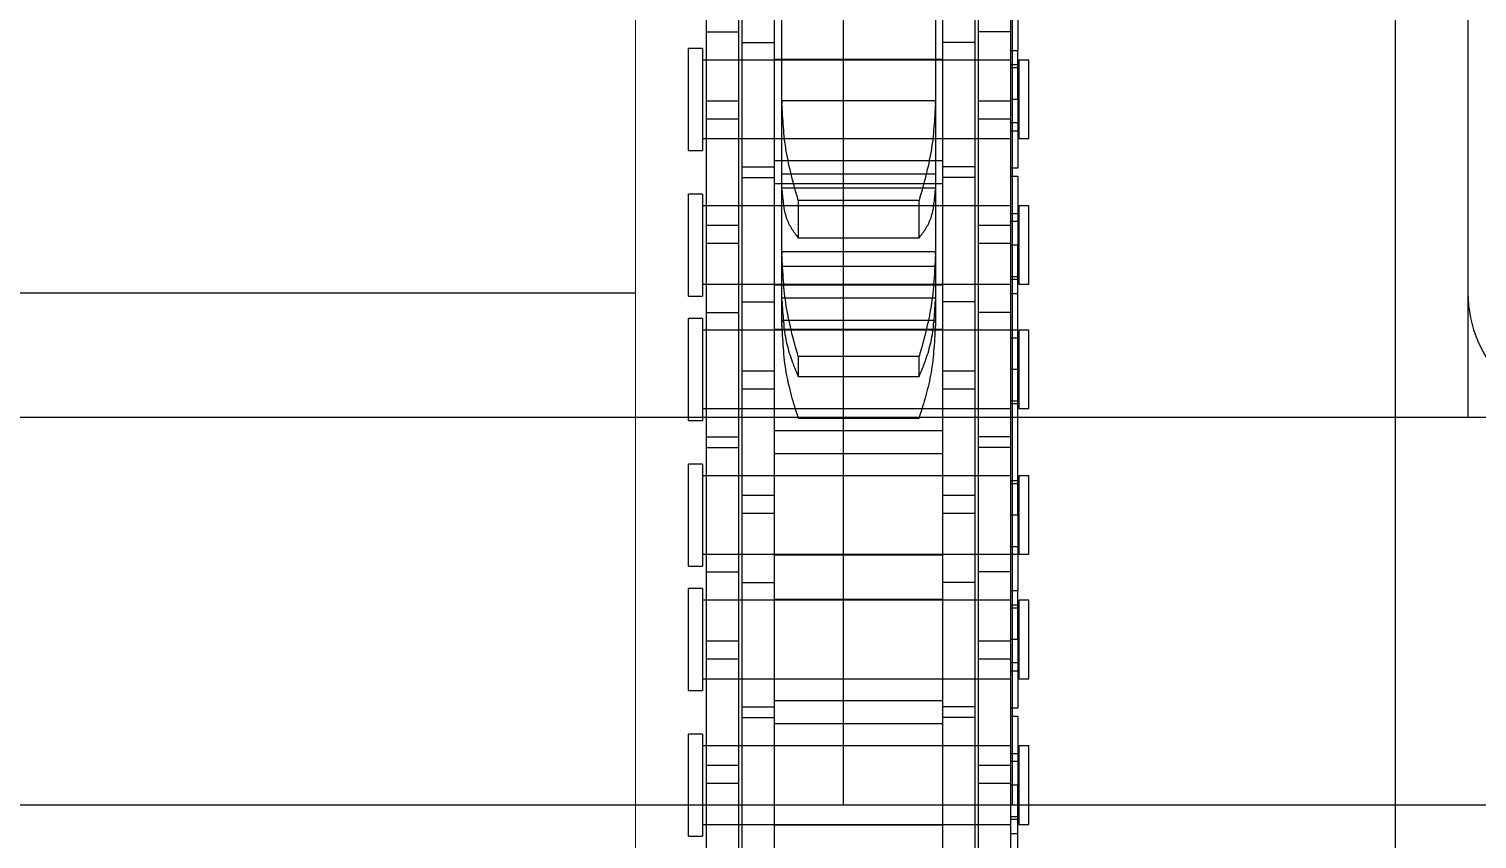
# Model space of a CAD drawing. Header units: metres. Extents: x 0 to 63075, y 0 to 44550.
# Drawn here: x 14173.1 to 14241.2, y 28258.9 to 28297 of the extents above; entities that cross this region are included whole.
import ezdxf

# ---------------------------------------------------------------- set-up
doc = ezdxf.new("R2010")
doc.units = ezdxf.units.M
doc.header["$LTSCALE"] = 75
for name, pattern in [('CENTER2', [28.575, 19.05, -3.175, 3.175, -3.175]), ('CENTERX2', [101.6, 63.5, -12.7, 12.7, -12.7]), ('HIDDEN2', [4.7625, 3.175, -1.5875])]:
    doc.linetypes.add(name, pattern=pattern)
for name, color, linetype in [('SC1', 7, 'CENTER2'), ('SDM', 7, 'Continuous'), ('SL4', 4, 'Continuous'), ('ST1', 7, 'HIDDEN2')]:
    doc.layers.add(name, color=color, linetype=linetype)

# ---------------------------------------------------------------- blocks, each defined once
blk = doc.blocks.new('A$Ca53c419a')
at = {"layer": 'SL4'}
blk.add_line((3669.713, 215.76), (4459.475, 215.76), dxfattribs=at)
at = {"layer": 'ST1'}
for p, q in [((3854.825, 489.65), (3854.825, 212.35)), ((3830.725, 206.235), (3830.725, 281.235)), ((3848.975, 281.235), (3848.975, 206.235)), ((3829.276, 249), (3834.073, 249)), ((3829.276, 249), (3829.276, 248.342)), ((3834.073, 248.342), (3834.073, 249)), ((3836.128, 249), (3840.925, 249)), ((3836.128, 249), (3836.128, 248.342)), ((3840.925, 248.342), (3840.925, 249)), ((3841.976, 249), (3846.773, 249)), ((3841.976, 249), (3841.976, 248.342)), ((3846.773, 248.342), (3846.773, 249)), ((3848.828, 249), (3853.625, 249)), ((3848.828, 249), (3848.828, 248.342)), ((3853.625, 248.342), (3853.625, 249)), ((3854.676, 249), (3859.473, 249)), ((3854.676, 249), (3854.676, 248.342)), ((3859.473, 248.342), (3859.473, 249)), ((3861.528, 249), (3866.325, 249)), ((3861.528, 249), (3861.528, 248.342)), ((3866.325, 248.342), (3866.325, 249)), ((3828.5, 248.157), (3837.595, 248.157)), ((3834.073, 248.342), (3829.276, 248.342)), ((3829.83, 248.342), (3829.83, 233.843)), ((3829.83, 248.157), (3829.83, 246.637)), ((3831.747, 246.637), (3831.747, 248.157)), ((3832.607, 248.157), (3832.607, 246.637)), ((3833.52, 233.843), (3833.52, 248.342)), ((3833.52, 246.637), (3833.52, 248.157)), ((3840.925, 248.342), (3836.128, 248.342)), ((3836.682, 248.342), (3836.682, 233.843)), ((3836.682, 248.157), (3836.682, 246.637)), ((3837.595, 248.157), (3838.455, 248.157)), ((3837.595, 246.637), (3837.595, 248.157)), ((3838.455, 248.157), (3847.55, 248.157)), ((3838.455, 248.157), (3838.455, 246.637)), ((3840.372, 233.843), (3840.372, 248.342)), ((3840.372, 246.637), (3840.372, 248.157)), ((3841.702, 248.157), (3841.702, 246.637)), ((3846.773, 248.342), (3841.976, 248.342)), ((3842.53, 248.342), (3842.53, 233.843)), ((3842.53, 248.157), (3842.53, 246.637)), ((3846.22, 233.843), (3846.22, 248.342)), ((3846.22, 246.637), (3846.22, 248.157)), ((3847.55, 248.157), (3847.55, 246.637)), ((3847.55, 248.157), (3853.9, 248.157)), ((3848.052, 248.157), (3848.052, 246.637)), ((3853.625, 248.342), (3848.828, 248.342)), ((3849.382, 248.342), (3849.382, 233.843)), ((3849.382, 248.157), (3849.382, 246.637)), ((3853.072, 233.843), (3853.072, 248.342)), ((3853.072, 246.637), (3853.072, 248.157)), ((3853.9, 248.157), (3853.9, 246.637)), ((3853.9, 248.157), (3862.995, 248.157)), ((3859.473, 248.342), (3854.676, 248.342)), ((3855.23, 248.342), (3855.23, 233.843)), ((3855.23, 248.157), (3855.23, 246.637)), ((3857.147, 246.637), (3857.147, 248.157)), ((3858.007, 248.157), (3858.007, 246.637)), ((3858.92, 233.843), (3858.92, 248.342)), ((3858.92, 246.637), (3858.92, 248.157)), ((3866.325, 248.342), (3861.528, 248.342)), ((3862.082, 248.342), (3862.082, 233.843)), ((3862.082, 248.157), (3862.082, 246.637)), ((3862.995, 248.157), (3863.855, 248.157)), ((3862.995, 246.637), (3862.995, 248.157)), ((3863.855, 248.157), (3872.95, 248.157)), ((3863.855, 248.157), (3863.855, 246.637)), ((3865.772, 233.843), (3865.772, 248.342)), ((3865.772, 246.637), (3865.772, 248.157)), ((3867.102, 248.157), (3867.102, 246.637)), ((3825.755, 246.485), (3834.85, 246.485)), ((3828.5, 246.637), (3837.595, 246.637)), ((3829.83, 246.485), (3829.83, 244.965)), ((3833.52, 244.965), (3833.52, 246.485)), ((3834.85, 246.485), (3834.85, 244.965)), ((3834.85, 246.485), (3841.2, 246.485)), ((3835.352, 246.485), (3835.352, 244.965)), ((3836.682, 246.485), (3836.682, 244.965)), ((3837.595, 246.637), (3838.455, 246.637)), ((3838.455, 246.637), (3847.55, 246.637)), ((3840.372, 244.965), (3840.372, 246.485)), ((3841.2, 246.485), (3841.2, 244.965)), ((3841.2, 246.485), (3850.295, 246.485)), ((3842.53, 246.485), (3842.53, 244.965)), ((3844.447, 244.965), (3844.447, 246.485)), ((3845.307, 246.485), (3845.307, 244.965)), ((3846.22, 244.965), (3846.22, 246.485)), ((3847.55, 246.637), (3853.9, 246.637)), ((3849.382, 246.485), (3849.382, 244.965)), ((3850.295, 246.485), (3851.155, 246.485)), ((3850.295, 244.965), (3850.295, 246.485)), ((3851.155, 246.485), (3860.25, 246.485)), ((3851.155, 246.485), (3851.155, 244.965)), ((3853.072, 244.965), (3853.072, 246.485)), ((3853.9, 246.637), (3862.995, 246.637)), ((3854.402, 246.485), (3854.402, 244.965)), ((3855.23, 246.485), (3855.23, 244.965)), ((3858.92, 244.965), (3858.92, 246.485)), ((3860.25, 246.485), (3860.25, 244.965)), ((3860.25, 246.485), (3866.6, 246.485)), ((3860.752, 246.485), (3860.752, 244.965)), ((3862.082, 246.485), (3862.082, 244.965)), ((3862.995, 246.637), (3863.855, 246.637)), ((3863.855, 246.637), (3872.95, 246.637)), ((3865.772, 244.965), (3865.772, 246.485)), ((3866.6, 246.485), (3866.6, 244.965)), ((3866.6, 246.485), (3875.695, 246.485)), ((3825.755, 244.965), (3834.85, 244.965)), ((3829.787, 237.035), (3829.787, 244.965)), ((3829.83, 244.965), (3829.83, 237.035)), ((3833.52, 237.035), (3833.52, 244.965)), ((3834.567, 244.965), (3834.567, 237.035)), ((3834.85, 244.965), (3841.2, 244.965)), ((3835.635, 237.035), (3835.635, 244.965)), ((3836.682, 244.965), (3836.682, 237.035)), ((3840.372, 237.035), (3840.372, 244.965)), ((3840.415, 244.965), (3840.415, 237.035)), ((3841.2, 244.965), (3850.295, 244.965)), ((3842.487, 237.035), (3842.487, 244.965)), ((3842.53, 244.965), (3842.53, 237.035)), ((3846.22, 237.035), (3846.22, 244.965)), ((3847.267, 244.965), (3847.267, 237.035)), ((3848.335, 237.035), (3848.335, 244.965)), ((3849.382, 244.965), (3849.382, 237.035)), ((3850.295, 244.965), (3851.155, 244.965)), ((3851.155, 244.965), (3860.25, 244.965)), ((3853.072, 237.035), (3853.072, 244.965)), ((3853.115, 244.965), (3853.115, 237.035)), ((3853.265, 244.605), (3853.406, 244.605)), ((3853.406, 244.605), (3853.532, 244.605)), ((3853.532, 244.605), (3853.406, 244.605)), ((3853.532, 237.395), (3853.532, 244.605)), ((3853.532, 244.605), (3854.462, 244.605)), ((3854.462, 244.605), (3856.627, 244.605)), ((3854.571, 237.395), (3854.571, 244.605)), ((3855.187, 237.035), (3855.187, 244.965)), ((3855.23, 244.965), (3855.23, 237.035)), ((3856.07, 237.395), (3856.07, 244.605)), ((3856.627, 244.605), (3856.756, 244.605)), ((3856.756, 244.605), (3856.627, 244.605)), ((3856.756, 237.395), (3856.756, 244.605)), ((3856.756, 244.605), (3859.669, 244.605)), ((3858.92, 237.035), (3858.92, 244.965)), ((3859.669, 244.605), (3863.738, 244.605)), ((3859.748, 237.395), (3859.748, 244.605)), ((3859.967, 244.965), (3859.967, 237.035)), ((3860.25, 244.965), (3866.6, 244.965)), ((3860.417, 237.395), (3860.417, 244.605)), ((3861.035, 237.035), (3861.035, 244.965)), ((3862.082, 244.965), (3862.082, 237.035)), ((3863.738, 244.605), (3863.853, 244.605)), ((3863.853, 244.605), (3863.738, 244.605)), ((3863.853, 237.395), (3863.853, 244.605)), ((3863.853, 244.605), (3868.398, 244.605)), ((3865.772, 237.035), (3865.772, 244.965)), ((3865.815, 244.965), (3865.815, 237.035)), ((3866.6, 244.965), (3875.695, 244.965)), ((3848.956, 243.843), (3848.933, 243.843)), ((3848.933, 243.843), (3848.933, 238.157)), ((3848.956, 238.157), (3848.956, 243.843)), ((3851.832, 243.843), (3850.894, 243.843)), ((3850.894, 243.843), (3850.894, 238.157)), ((3851.832, 238.157), (3851.832, 243.843)), ((3859.176, 243.843), (3857.413, 243.843)), ((3857.413, 243.843), (3857.413, 238.157)), ((3859.176, 238.157), (3859.176, 243.843)), ((3830.725, 241.718), (4058.115, 241.718)), ((3848.933, 238.157), (3848.956, 238.157)), ((3850.894, 238.157), (3851.832, 238.157)), ((3857.413, 238.157), (3859.176, 238.157)), ((3825.755, 237.035), (3834.85, 237.035)), ((3829.83, 237.035), (3829.83, 235.515)), ((3833.52, 235.515), (3833.52, 237.035)), ((3834.85, 235.515), (3834.85, 237.035)), ((3834.85, 237.035), (3841.2, 237.035)), ((3835.352, 235.515), (3835.352, 237.035)), ((3836.682, 237.035), (3836.682, 235.515)), ((3840.372, 235.515), (3840.372, 237.035)), ((3841.2, 235.515), (3841.2, 237.035)), ((3841.2, 237.035), (3850.295, 237.035)), ((3842.53, 237.035), (3842.53, 235.515)), ((3844.447, 235.515), (3844.447, 237.035)), ((3845.307, 237.035), (3845.307, 235.515)), ((3846.22, 235.515), (3846.22, 237.035)), ((3849.382, 237.035), (3849.382, 235.515)), ((3850.295, 237.035), (3851.155, 237.035)), ((3850.295, 235.515), (3850.295, 237.035)), ((3851.155, 237.035), (3860.25, 237.035)), ((3851.155, 237.035), (3851.155, 235.515)), ((3852.769, 237.405), (3853.265, 237.395)), ((3853.072, 235.515), (3853.072, 237.035)), ((3853.406, 237.395), (3853.265, 237.395)), ((3853.532, 237.395), (3853.406, 237.395)), ((3853.406, 237.395), (3853.532, 237.395)), ((3854.462, 237.395), (3853.532, 237.395)), ((3854.402, 235.515), (3854.402, 237.035)), ((3856.627, 237.395), (3854.462, 237.395)), ((3855.23, 237.035), (3855.23, 235.515)), ((3856.756, 237.395), (3856.627, 237.395)), ((3856.627, 237.395), (3856.756, 237.395)), ((3859.669, 237.395), (3856.756, 237.395)), ((3858.92, 235.515), (3858.92, 237.035)), ((3863.738, 237.395), (3859.669, 237.395)), ((3860.25, 235.515), (3860.25, 237.035)), ((3860.25, 237.035), (3866.6, 237.035)), ((3860.752, 235.515), (3860.752, 237.035)), ((3862.082, 237.035), (3862.082, 235.515)), ((3863.853, 237.395), (3863.738, 237.395)), ((3863.738, 237.395), (3863.853, 237.395)), ((3868.398, 237.395), (3863.853, 237.395)), ((3865.772, 235.515), (3865.772, 237.035)), ((3866.6, 235.515), (3866.6, 237.035)), ((3866.6, 237.035), (3875.695, 237.035)), ((3825.755, 235.515), (3834.85, 235.515)), ((3828.5, 235.363), (3837.595, 235.363)), ((3829.83, 235.363), (3829.83, 233.843)), ((3831.747, 233.843), (3831.747, 235.363)), ((3832.607, 235.363), (3832.607, 233.843)), ((3833.52, 233.843), (3833.52, 235.363)), ((3834.85, 235.515), (3841.2, 235.515)), ((3836.682, 235.363), (3836.682, 233.843)), ((3837.595, 235.363), (3838.455, 235.363)), ((3837.595, 233.843), (3837.595, 235.363)), ((3838.455, 235.363), (3847.55, 235.363)), ((3838.455, 235.363), (3838.455, 233.843)), ((3840.372, 233.843), (3840.372, 235.363)), ((3841.2, 235.515), (3850.295, 235.515)), ((3841.702, 233.843), (3841.702, 235.363)), ((3842.53, 235.363), (3842.53, 233.511)), ((3846.22, 233.843), (3846.22, 235.363)), ((3847.55, 233.843), (3847.55, 235.363)), ((3847.55, 235.363), (3853.9, 235.363)), ((3848.052, 233.843), (3848.052, 235.363)), ((3849.382, 235.363), (3849.382, 233.843)), ((3850.295, 235.515), (3851.155, 235.515)), ((3851.155, 235.515), (3860.25, 235.515)), ((3853.072, 233.511), (3853.072, 235.363)), ((3853.9, 233.843), (3853.9, 235.363)), ((3853.9, 235.363), (3862.995, 235.363)), ((3855.23, 235.363), (3855.23, 233.843)), ((3857.147, 233.843), (3857.147, 235.363)), ((3858.007, 235.363), (3858.007, 233.843)), ((3858.92, 233.843), (3858.92, 235.363)), ((3860.25, 235.515), (3866.6, 235.515)), ((3862.082, 235.363), (3862.082, 233.843)), ((3862.995, 235.363), (3863.855, 235.363)), ((3862.995, 233.843), (3862.995, 235.363)), ((3863.855, 235.363), (3872.95, 235.363)), ((3863.855, 235.363), (3863.855, 233.843)), ((3865.772, 233.843), (3865.772, 235.363)), ((3866.6, 235.515), (3875.695, 235.515)), ((3867.102, 233.843), (3867.102, 235.363)), ((3828.5, 233.843), (3837.595, 233.843)), ((3829.379, 233.511), (3829.379, 233.843)), ((3830.056, 233.511), (3830.056, 233.843)), ((3830.199, 233.843), (3830.199, 233.474)), ((4058.177, 233.78), (3830.725, 233.78)), ((3831.675, 233.511), (3831.675, 233.843)), ((3832.782, 233.511), (3832.782, 233.843)), ((3833.151, 233.474), (3833.151, 233.843)), ((3834.906, 233.511), (3834.906, 233.843)), ((3835.296, 233.511), (3835.296, 233.843)), ((3837.051, 233.843), (3837.051, 233.474)), ((3837.42, 233.511), (3837.42, 233.843)), ((3837.595, 233.843), (3838.455, 233.843)), ((3838.455, 233.843), (3847.55, 233.843)), ((3838.527, 233.511), (3838.527, 233.843)), ((3840.003, 233.474), (3840.003, 233.843)), ((3840.146, 233.511), (3840.146, 233.843)), ((3840.823, 233.843), (3840.823, 233.511)), ((3842.899, 233.843), (3842.899, 233.474)), ((3844.375, 233.511), (3844.375, 233.843)), ((3845.851, 233.474), (3845.851, 233.843)), ((3845.994, 233.511), (3845.994, 233.843)), ((3847.55, 233.843), (3853.9, 233.843)), ((3849.608, 233.511), (3849.608, 233.843)), ((3849.751, 233.843), (3849.751, 233.474)), ((3851.227, 233.511), (3851.227, 233.843)), ((3852.703, 233.474), (3852.703, 233.843)), ((3853.9, 233.843), (3862.995, 233.843)), ((3854.779, 233.511), (3854.779, 233.843)), ((3855.456, 233.511), (3855.456, 233.843)), ((3855.599, 233.843), (3855.599, 233.474)), ((3857.075, 233.511), (3857.075, 233.843)), ((3858.182, 233.511), (3858.182, 233.843)), ((3858.551, 233.474), (3858.551, 233.843)), ((3860.306, 233.511), (3860.306, 233.843)), ((3860.696, 233.511), (3860.696, 233.843)), ((3862.451, 233.843), (3862.451, 233.474)), ((3862.82, 233.511), (3862.82, 233.843)), ((3862.995, 233.843), (3863.855, 233.843)), ((3863.855, 233.843), (3872.95, 233.843)), ((3863.927, 233.511), (3863.927, 233.843)), ((3865.403, 233.474), (3865.403, 233.843)), ((3865.546, 233.511), (3865.546, 233.843)), ((3866.223, 233.843), (3866.223, 233.511)), ((3818.975, 233.511), (3831.675, 233.511)), ((3833.52, 233.474), (3829.83, 233.474)), ((3829.83, 233.474), (3829.83, 233)), ((3829.83, 233), (3833.52, 233)), ((3834.906, 233.511), (3831.675, 233.511)), ((3833.52, 233), (3833.52, 233.474)), ((3838.527, 233.511), (3835.296, 233.511)), ((3840.372, 233.474), (3836.682, 233.474)), ((3836.682, 233.474), (3836.682, 233)), ((3836.682, 233), (3840.372, 233)), ((3838.527, 233.511), (3840.823, 233.511)), ((3840.372, 233), (3840.372, 233.474)), ((3844.375, 233.511), (3840.823, 233.511)), ((3846.22, 233.474), (3842.53, 233.474)), ((3842.53, 233.474), (3842.53, 233)), ((3842.53, 233), (3846.22, 233)), ((3844.375, 233.511), (3857.075, 233.511)), ((3846.22, 233), (3846.22, 233.474)), ((3853.072, 233.474), (3849.382, 233.474)), ((3849.382, 233.474), (3849.382, 233)), ((3849.382, 233), (3853.072, 233)), ((3853.072, 233), (3853.072, 233.474)), ((3858.92, 233.474), (3855.23, 233.474)), ((3855.23, 233.474), (3855.23, 233)), ((3855.23, 233), (3858.92, 233)), ((3860.306, 233.511), (3857.075, 233.511)), ((3858.92, 233), (3858.92, 233.474)), ((3863.927, 233.511), (3860.696, 233.511)), ((3865.772, 233.474), (3862.082, 233.474)), ((3862.082, 233.474), (3862.082, 233)), ((3862.082, 233), (3865.772, 233)), ((3863.927, 233.511), (3866.223, 233.511)), ((3865.772, 233), (3865.772, 233.474)), ((3869.775, 233.511), (3866.223, 233.511)), ((3669.713, 215.76), (4459.475, 215.76)), ((3854.825, 212.35), (3848.975, 212.35)), ((3900.275, 212.35), (3854.825, 212.35))]:
    blk.add_line(p, q, dxfattribs=at)
blk.add_arc((3854.825, 206.5), 5.85, 90, 180, dxfattribs=at)
for points, knots in [([(3848.956, 243.843), (3849.65, 244.059), (3851.036, 244.492), (3852.616, 244.567), (3853.406, 244.605)], [0, 0, 0, 0, 0.500133, 1, 1, 1, 1]), ([(3854.462, 244.605), (3853.795, 244.567), (3852.459, 244.492), (3851.416, 244.059), (3850.894, 243.843)], [0, 0, 0, 0, 0.499459, 1, 1, 1, 1]), ([(3851.832, 243.843), (3852.614, 244.059), (3854.178, 244.492), (3855.811, 244.567), (3856.627, 244.605)], [0, 0, 0, 0, 0.500152, 1, 1, 1, 1]), ([(3859.669, 244.605), (3859.204, 244.567), (3858.273, 244.492), (3857.7, 244.059), (3857.413, 243.843)], [0, 0, 0, 0, 0.49948, 1, 1, 1, 1]), ([(3859.176, 243.843), (3859.953, 244.059), (3861.505, 244.492), (3862.994, 244.567), (3863.738, 244.605)], [0, 0, 0, 0, 0.500529, 1, 1, 1, 1]), ([(3853.406, 237.395), (3852.617, 237.433), (3851.038, 237.508), (3849.651, 237.94), (3848.956, 238.157)], [0, 0, 0, 0, 0.499098, 1, 1, 1, 1]), ([(3850.894, 238.157), (3851.416, 237.941), (3852.459, 237.508), (3853.795, 237.433), (3854.462, 237.395)], [0, 0, 0, 0, 0.500534, 1, 1, 1, 1]), ([(3856.627, 237.395), (3855.812, 237.433), (3854.179, 237.508), (3852.616, 237.94), (3851.832, 238.157)], [0, 0, 0, 0, 0.499124, 1, 1, 1, 1]), ([(3857.413, 238.157), (3857.7, 237.941), (3858.273, 237.508), (3859.204, 237.433), (3859.669, 237.395)], [0, 0, 0, 0, 0.500513, 1, 1, 1, 1]), ([(3863.738, 237.395), (3862.994, 237.433), (3861.505, 237.508), (3859.953, 237.941), (3859.176, 238.157)], [0, 0, 0, 0, 0.499464, 1, 1, 1, 1])]:
    blk.add_open_spline(points, degree=3, knots=knots, dxfattribs=at)

msp = doc.modelspace()

# ---------------------------------------------------------------- linework, layer by layer
at = {"layer": 'SC1', "color": 7, "linetype": 'CENTERX2', "lineweight": 9}
msp.add_line((14201.634, 27472.705), (14201.634, 41728.877), dxfattribs=at)

# ---------------------------------------------------------------- block references
at = {"layer": 'SDM', "rotation": 90}
msp.add_blockref('A$Ca53c419a', (14453.134, 24429.769), dxfattribs=at)

doc.saveas('drawing.dxf')
